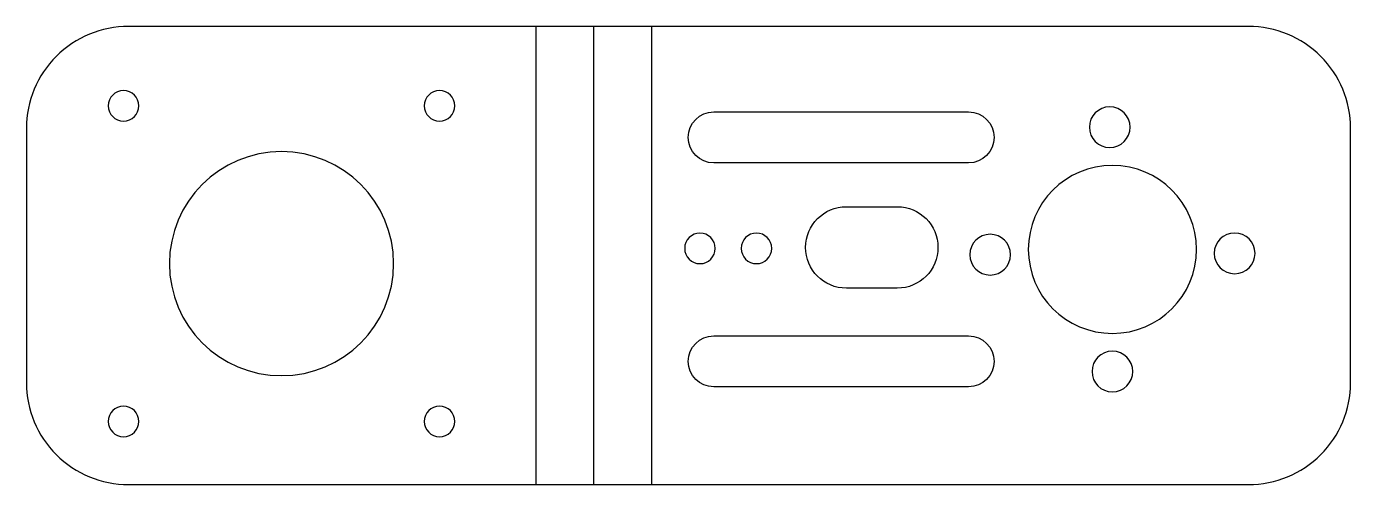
# Model space of a CAD drawing. Header units: millimetres. Extents: x -10 to 120, y 0 to 45.
import ezdxf

# ---------------------------------------------------------------- set-up
doc = ezdxf.new("R2010")
doc.units = ezdxf.units.MM

msp = doc.modelspace()

# ---------------------------------------------------------------- linework, layer by layer
at = {"layer": 'BEND'}
msp.add_line((45.65, 0), (45.65, 45), dxfattribs=at)
at = {"layer": 'BEND_EXTENT'}
for p, q in [((40, 0), (40, 45)), ((51.31, 45), (51.31, 0))]:
    msp.add_line(p, q, dxfattribs=at)
at = {"layer": 'INTERIOR_PROFILES'}
for points in [[(57.42, 36.6), (82.42, 36.6, -1), (82.42, 31.6), (57.42, 31.6, -1)], [(75.42, 27.29, -1), (75.42, 19.29), (70.43, 19.29, -1), (70.43, 27.29)], [(82.42, 9.6), (57.42, 9.6, -1), (57.42, 14.6), (82.42, 14.6, -1)]]:
    msp.add_lwpolyline(points, format="xyb", close=True, dxfattribs=at)
at = {"layer": 'INTERIOR_PROFILES', "extrusion": (0, 0, -1)}
for centre, radius in [((0.48, 37.2), 1.5), ((-30.52, 37.2), 1.5), ((-96.27, 35.1), 2), ((-15.02, 21.7), 11), ((-96.53, 23.1), 8.25), ((-56.07, 23.2), 1.5), ((-61.61, 23.2), 1.5), ((-108.52, 22.71), 2), ((-84.54, 22.58), 2), ((-96.53, 11.1), 2), ((0.48, 6.2), 1.5), ((-30.52, 6.2), 1.5)]:
    msp.add_circle(centre, radius, dxfattribs=at)
at = {"layer": 'OUTER_PROFILES'}
msp.add_lwpolyline([(109.89, 45), (0, 45, 0.414214), (-10, 35), (-10, 10, 0.414214), (0, 0), (109.89, 0, 0.414214), (119.89, 10), (119.89, 35, 0.414214)], format="xyb", close=True, dxfattribs=at)

doc.saveas('drawing.dxf')
